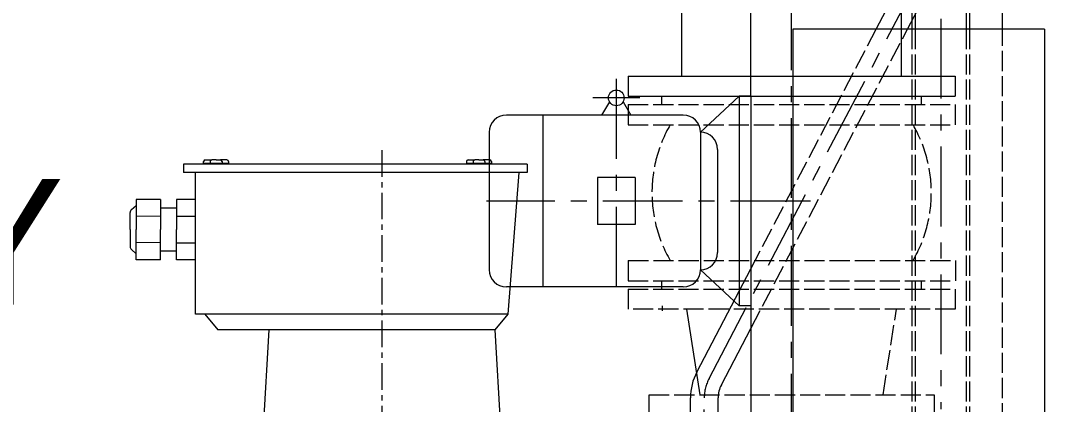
# Model space of a CAD drawing. Header units: inches. Extents: x 0 to 22015, y 0 to 16774.
# Drawn here: x 4342 to 5580, y 4656 to 5113 of the extents above; entities that cross this region are included whole.
import ezdxf

# ---------------------------------------------------------------- set-up
doc = ezdxf.new("R2010")
doc.units = ezdxf.units.IN
doc.header["$MEASUREMENT"] = 0
for name, pattern in [('ACAD_ISO02W100', [15, 12, -3]), ('ACAD_ISO04W100', [30, 24, -3, 0, -3]), ('CENTER', [50.8, 31.75, -6.35, 6.35, -6.35])]:
    doc.linetypes.add(name, pattern=pattern)
doc.layers.get('Defpoints').update_dxf_attribs({"lineweight": 5})
for name, color, linetype, lineweight in [('CAXA0', 7, 'Continuous', 5), ('CAXA1', 5, 'CENTER', 5), ('图层1', 1, 'ACAD_ISO04W100', 5)]:
    doc.layers.add(name, color=color, linetype=linetype, lineweight=lineweight)
doc.styles.add('Roman', font='arial.ttf')
doc.styles.get("Standard").update_dxf_attribs({"font": 'arial.ttf'})
doc.dimstyles.new('ISO-25', dxfattribs={"dimscale": 30, "dimtxt": 1.5, "dimasz": 1.5, "dimexe": 2, "dimexo": 2, "dimtad": 1, "dimtih": 1, "dimtoh": 1, "dimdec": 1, "dimlfac": 0.03937, "dimdsep": 46, "dimtxsty": 'Standard', "dimcen": 2.5, "dimclrd": 7, "dimclre": 7, "dimclrt": 7, "dimadec": 0, "dimazin": 0, "dimtfac": 1, "dimtdec": 1, "dimtmove": 0, "dimatfit": 3, "dimfxl": 1, "dimlwd": 5, "dimlwe": 5, "dimarcsym": 0})

# ---------------------------------------------------------------- blocks, each defined once
blk = doc.blocks.new('*D51')
at = {"color": 7, "linetype": 'Continuous', "lineweight": 5, "transparency": 16777216}
for p, q in [((5604.4, 6123.2), (6004.3, 6123.2)), ((5944.3, 6078.2), (5944.3, 4890.7)), ((5944.3, 3497.2), (5944.3, 4684.7)), ((5689, 3452.2), (6004.3, 3452.2))]:
    blk.add_line(p, q, dxfattribs=at)
at = {"color": 7, "transparency": 16777216}
for points in [[(5936.8, 6078.2), (5951.8, 6078.2), (5944.3, 6123.2)], [(5936.8, 3497.2), (5951.8, 3497.2), (5944.3, 3452.2)]]:
    blk.add_solid(points, dxfattribs=at)
at = {"layer": 'Defpoints', "color": 0, "transparency": 16777216}
for p in [(5544.4, 6123.2), (5944.3, 6123.2), (5629, 3452.2)]:
    blk.add_point(p, dxfattribs=at)
at = {"color": 7, "lineweight": 5, "transparency": 16777216, "insert": (5944.3, 4787.7), "char_height": 165, "attachment_point": 5, "style": 'Roman'}
blk.add_mtext('105.2', dxfattribs=at)

msp = doc.modelspace()

# ---------------------------------------------------------------- linework, layer by layer
at = {"color": 7, "lineweight": 5}
for p, q in [((5129.93, 5047.21), (5129.93, 5123.21)), ((5391.93, 5047.21), (5391.93, 5123.21)), ((5562.29, 5103.08), (5262.29, 5103.08)), ((5065.93, 5047.21), (5455.93, 5047.21)), ((5065.93, 5047.21), (5065.93, 5023.21)), ((5455.93, 5047.21), (5455.93, 5023.21)), ((5065.93, 5023.21), (5455.93, 5023.21)), ((5106.3, 5013.21), (5106.3, 5023.21)), ((5415.56, 5013.21), (5415.56, 5023.21)), ((5066.12, 4827.21), (5066.12, 4803.21)), ((5065.93, 4793.21), (5065.93, 4769.21)), ((5106.3, 4793.21), (5106.3, 4803.21)), ((5151.93, 4667.21), (5135.93, 4769.21)), ((5090.93, 4643.21), (5090.93, 4667.21))]:
    msp.add_line(p, q, dxfattribs=at)
at = {"color": 7, "linetype": 'ACAD_ISO02W100', "lineweight": 5, "ltscale": 2}
for p, q in [((5212.29, 4746.23), (5399.1, 5103.08)), ((5212.29, 4817.39), (5361.85, 5103.08)), ((5404.15, 5103.08), (5404.15, 4542.94)), ((5408.15, 5103.08), (5408.15, 4542.94)), ((5469.15, 5103.08), (5469.15, 4542.94)), ((5473.15, 5103.08), (5473.15, 4542.94)), ((5512.29, 4543.22), (5512.29, 5103.08)), ((5065.93, 5013.21), (5455.93, 5013.21)), ((5065.93, 5013.21), (5065.93, 4989.21)), ((5455.93, 5013.21), (5455.93, 4989.21)), ((5065.93, 4989.21), (5455.93, 4989.21)), ((5066.12, 4827.21), (5456.12, 4827.21)), ((5456.12, 4827.21), (5456.12, 4803.21)), ((5065.93, 4803.21), (5455.93, 4803.21)), ((5065.93, 4793.21), (5455.93, 4793.21)), ((5415.56, 4793.21), (5415.56, 4803.21)), ((5455.93, 4793.21), (5455.93, 4769.21)), ((5455.93, 4769.21), (5065.93, 4769.21)), ((5369.93, 4667.21), (5385.93, 4769.21)), ((5090.93, 4667.21), (5430.93, 4667.21)), ((5430.93, 4667.21), (5430.93, 4643.21))]:
    msp.add_line(p, q, dxfattribs=at)
for centre, start, end in [((5255.82, 4908.21), 149.88075, 210.11925), ((5266.04, 4908.21), 329.88075, 30.11925)]:
    msp.add_arc(centre, 161.42, start, end, dxfattribs=at)
at = {"layer": 'CAXA0', "color": 7, "linetype": 'Continuous', "lineweight": 5}
for p, q in [((5212.29, 5023.22), (5212.29, 5253.22)), ((5404.15, 5252.95), (5404.15, 5103.08)), ((5408.15, 5252.95), (5408.15, 5103.08)), ((5469.15, 5252.95), (5469.15, 5103.08)), ((5473.15, 5252.95), (5473.15, 5103.08)), ((5512.29, 5103.08), (5512.29, 5253.22)), ((5361.85, 5103.08), (5423.22, 5220.32)), ((5399.1, 5103.08), (5452.45, 5205.01)), ((5262.29, 5103.08), (5262.29, 3927.22)), ((5562.29, 5103.08), (5562.29, 3927.22)), ((5043.79, 5016.55), (5034.37, 5000.72)), ((5059.96, 5016.55), (5069.37, 5000.72)), ((5198.29, 5023.22), (5152.21, 4980.22)), ((5212.29, 5023.22), (5198.29, 5023.22)), ((5198.29, 5023.22), (5198.29, 4773.22)), ((5212.29, 5023.22), (5212.29, 4773.22)), ((5131.71, 5000.72), (4920.79, 5000.72)), ((4964.29, 5000.72), (4964.29, 4795.72)), ((4900.29, 4980.22), (4900.29, 4816.22)), ((5152.21, 4980.22), (5152.21, 4816.22)), ((5172.71, 4959.72), (5172.71, 4836.72)), ((5074.27, 4926.22), (5029.47, 4926.22)), ((5029.47, 4926.22), (5029.47, 4870.22)), ((5074.27, 4926.22), (5074.27, 4870.22)), ((5212.29, 4904.22), (5212.29, 4543.22)), ((5074.27, 4870.22), (5029.47, 4870.22)), ((5147.88, 4694.34), (5212.29, 4817.39)), ((5198.29, 4773.22), (5152.21, 4816.22)), ((5131.71, 4795.72), (4920.79, 4795.72)), ((5106.65, 4773.3), (5106.65, 4767.3)), ((5212.29, 4773.22), (5198.29, 4773.22)), ((5177.12, 4679.04), (5212.29, 4746.23)), ((5140.3, 4062.16), (5140.3, 4663.5)), ((5173.3, 4062.16), (5173.3, 4663.5))]:
    msp.add_line(p, q, dxfattribs=at)
msp.add_circle((5051.87, 5021.22), 9.33, dxfattribs=at)
for centre, radius, start, end in [((4920.79, 4980.22), 20.5, 90, 180), ((5131.71, 4980.22), 20.5, 0, 90), ((5152.21, 4959.72), 20.5, 0, 90), ((5152.21, 4836.72), 20.5, 270, 0), ((4920.79, 4816.22), 20.5, 180, 270), ((5131.71, 4816.22), 20.5, 270, 0), ((5206.8, 4663.5), 66.5, 152.36914, 180.00006), ((5206.8, 4663.5), 33.5, 152.36914, 180.00008), ((5206.8, 4663.5), 33.5, 152.36914, 180.00008)]:
    msp.add_arc(centre, radius, start, end, dxfattribs=at)
at = {"layer": 'CAXA1', "linetype": 'CENTER', "lineweight": 5, "ltscale": 3}
for p, q in [((5260.93, 4292.21), (5260.93, 6187.2)), ((5438.65, 5267.94), (5438.65, 4649.94)), ((5162.5, 4686.69), (5438.65, 5214.23)), ((5051.87, 5043.77), (5051.87, 4790.72)), ((5079.87, 5021.22), (5023.87, 5021.22)), ((5283.29, 4898.22), (4897.29, 4898.22)), ((5156.8, 4059.16), (5156.8, 4663.5))]:
    msp.add_line(p, q, dxfattribs=at)
at = {"layer": 'CAXA1', "linetype": 'CENTER', "lineweight": 5}
msp.add_line((4772.29, 4958.94), (4772.29, 3907.5), dxfattribs=at)
at = {"layer": 'CAXA1', "linetype": 'CENTER', "lineweight": 5, "ltscale": 3}
msp.add_arc((5206.8, 4663.5), 50, 152.36914, 180, dxfattribs=at)
at = {"layer": '图层1', "color": 7, "linetype": 'ByBlock', "lineweight": 5}
for p, q in [((4945.79, 4942.21), (4535.72, 4942.21)), ((4535.72, 4942.21), (4535.72, 4932.21)), ((4559.88, 4943.25), (4559.88, 4945.21)), ((4559.88, 4943.25), (4589.63, 4943.25)), ((4561.88, 4947.21), (4569.65, 4947.21)), ((4564.51, 4943.25), (4564.51, 4942.21)), ((4567.65, 4945.21), (4567.65, 4943.25)), ((4574.76, 4947.21), (4569.65, 4947.21)), ((4574.76, 4947.21), (4579.87, 4947.21)), ((4587.63, 4947.21), (4579.87, 4947.21)), ((4581.87, 4945.21), (4581.87, 4943.25)), ((4585.01, 4943.25), (4585.01, 4942.21)), ((4589.63, 4945.21), (4589.63, 4943.25)), ((4873.27, 4945.21), (4873.27, 4943.25)), ((4873.27, 4943.25), (4903.02, 4943.25)), ((4875.27, 4947.21), (4883.04, 4947.21)), ((4877.89, 4943.25), (4877.89, 4942.21)), ((4881.04, 4945.21), (4881.04, 4943.25)), ((4888.15, 4947.21), (4883.04, 4947.21)), ((4888.15, 4947.21), (4893.25, 4947.21)), ((4901.02, 4947.21), (4893.25, 4947.21)), ((4895.25, 4945.21), (4895.25, 4943.25)), ((4898.4, 4943.25), (4898.4, 4942.21)), ((4903.02, 4945.21), (4903.02, 4943.25)), ((4945.79, 4942.21), (4945.79, 4932.21)), ((4945.79, 4932.21), (4535.72, 4932.21)), ((4550.36, 4763.41), (4550.36, 4932.21)), ((4935.79, 4932.21), (4922.43, 4763.41)), ((4474.01, 4888.21), (4479.57, 4893.04)), ((4508.56, 4900.21), (4479.57, 4900.19)), ((4479.57, 4900.19), (4479.57, 4864.21)), ((4508.56, 4900.21), (4508.56, 4864.21)), ((4527.66, 4900.21), (4527.62, 4864.21)), ((4550.36, 4900.21), (4527.66, 4900.21)), ((4472.29, 4864.21), (4472.29, 4884.43)), ((4508.56, 4879.99), (4479.57, 4879.83)), ((4527.65, 4889.81), (4508.56, 4889.81)), ((4527.64, 4880.02), (4550.36, 4880.02)), ((4472.29, 4864.21), (4472.29, 4843.99)), ((4479.57, 4828.23), (4479.57, 4864.21)), ((4508.56, 4828.21), (4508.56, 4864.21)), ((4527.66, 4828.21), (4527.62, 4864.21)), ((4508.56, 4848.43), (4479.57, 4848.59)), ((4527.64, 4848.4), (4550.36, 4848.4)), ((4474.01, 4840.21), (4479.57, 4835.38)), ((4527.65, 4838.61), (4508.56, 4838.61)), ((4508.56, 4828.21), (4479.57, 4828.23)), ((4550.36, 4828.21), (4527.66, 4828.21)), ((4922.43, 4763.41), (4550.36, 4763.41)), ((4561.49, 4763.41), (4576.98, 4744.69)), ((4922.43, 4763.41), (4906.94, 4744.69)), ((4906.94, 4744.69), (4576.98, 4744.69)), ((4637.65, 4744.69), (4627.24, 4565.9)), ((4906.94, 4744.69), (4917.34, 4565.9))]:
    msp.add_line(p, q, dxfattribs=at)
for centre, radius, start, end in [((4561.88, 4945.21), 2, 90, 180), ((4569.65, 4945.21), 2, 90, 180), ((4579.87, 4945.21), 2, 0, 90), ((4587.63, 4945.21), 2, 0, 90), ((4875.27, 4945.21), 2, 90, 180), ((4883.04, 4945.21), 2, 90, 180), ((4893.25, 4945.21), 2, 0, 90), ((4901.02, 4945.21), 2, 0, 90), ((4477.29, 4884.43), 5, 131.00628, 180), ((4477.29, 4843.99), 5, 180, 228.99372)]:
    msp.add_arc(centre, radius, start, end, dxfattribs=at)

# ---------------------------------------------------------------- texts
at = {"color": 7, "lineweight": 5, "insert": (2274.53, 5174.65), "char_height": 150, "attachment_point": 1, "style": 'Roman'}
msp.add_mtext('BLOWER OUTLET\\PADJUSTABLE EVERY \\P15%%D RADIALLY', dxfattribs=at)

# ---------------------------------------------------------------- dimensions: what is measured, and where the dimension line sits
at = {"color": 7, "lineweight": 5}
dim = msp.add_linear_dim(base=(5944.29, 6123.21), p1=(5628.97, 3452.21), p2=(5544.4, 6123.21), angle=90, dimstyle='ISO-25', override={"dimtxt": 5.5, "dimpost": '\\X', "dimtxsty": 'Roman', "dimtmove": 1}, dxfattribs=at)
dim.commit()
dim.dimension.update_dxf_attribs({"geometry": '*D51', "text_midpoint": (5944.29, 4787.71), "dimtype": 160})

doc.saveas('drawing.dxf')
